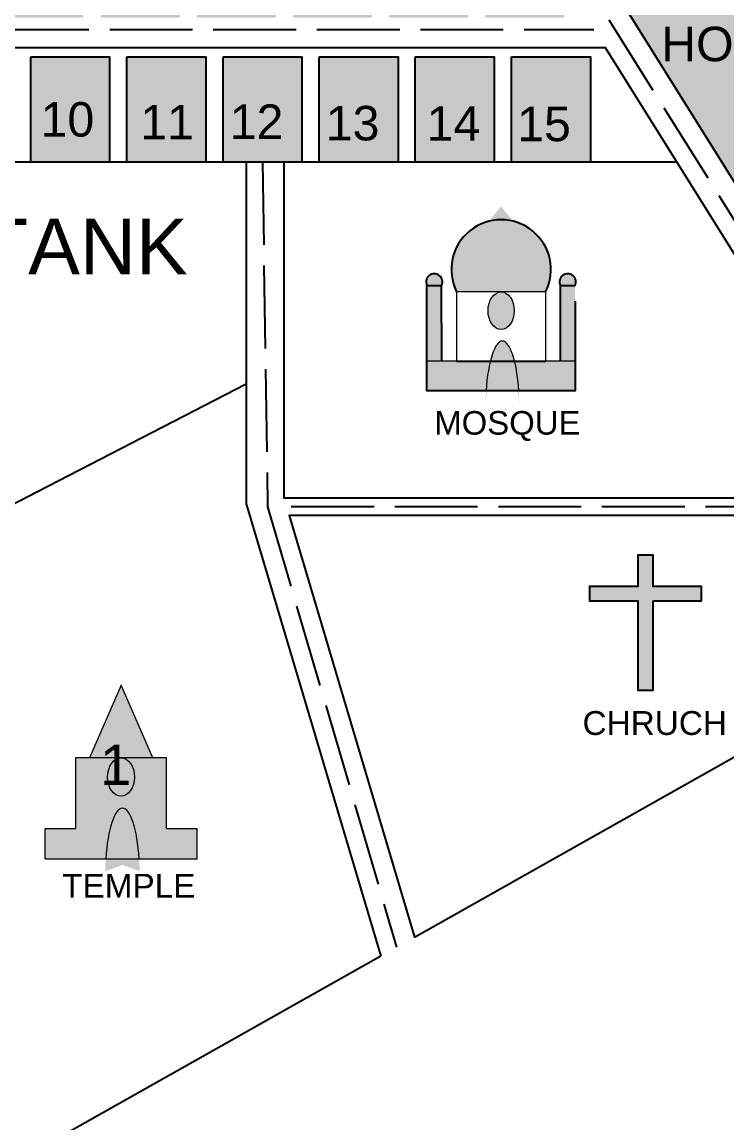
# Model space of a CAD drawing. Header units: metres. Extents: x 368 to 3789, y -155 to 1148.
# Drawn here: x 915.5 to 997.2, y 519.7 to 647.3 of the extents above; entities that cross this region are included whole.
import ezdxf

# ---------------------------------------------------------------- set-up
doc = ezdxf.new("R2010")
doc.units = ezdxf.units.M
doc.linetypes.add('ACAD_ISO02W100', pattern=[15, 12, -3])
doc.styles.get("Standard").update_dxf_attribs({"font": 'arial.ttf'})

msp = doc.modelspace()

# ---------------------------------------------------------------- hatches: boundary and pattern name
at = {"true_color": 0xb6b7b4}
h = msp.add_hatch(color=253, dxfattribs=at)
h.dxf.hatch_style = 1
h.paths.add_polyline_path([(797.34, 800.66), (737.25, 800.66), (747.05, 746.8), (797.34, 746.8)])
h.paths.add_polyline_path([(782.5, 769.2, -0.414214), (779.94, 766.64), (759.49, 766.64, -0.414214), (756.93, 769.2), (756.93, 789.66, -0.414214), (759.49, 792.21), (779.94, 792.21, -0.414214), (782.5, 789.66)], flags=16)
h.paths.add_polyline_path([(779.94, 770.48, -0.414214), (778.67, 769.2), (760.77, 769.2, -0.414214), (759.49, 770.48), (759.49, 788.38, -0.414214), (760.77, 789.66), (778.67, 789.66, -0.414214), (779.94, 788.38)], flags=0)
h.paths.add_polyline_path([(764, 773.02), (764, 773.53), (767.58, 773.53), (767.07, 780.69), (766.04, 780.69), (766.04, 785.29), (772.69, 785.29), (772.69, 784.27), (773.2, 783.76), (773.49, 784.05), (774.74, 782.74), (774.23, 776.09, -0.414214), (773.46, 775.32), (776.42, 773.02)], flags=0)
h.paths.add_polyline_path([(771.67, 779.16), (771.56, 779.16), (771.49, 778.17, 1.198575)], flags=0)
h.paths.add_polyline_path([(837.95, 746.8, -0.183556), (858.41, 800.66), (801.78, 800.66), (801.78, 746.8)])
h.paths.add_polyline_path([(807.69, 767.79), (807.69, 791.55), (831.45, 791.55), (831.45, 767.79)], flags=16)
h.paths.add_polyline_path([(815.3, 782.87), (815.36, 782.03), (816.14, 782.39, -0.269515)], flags=0)
h.paths.add_polyline_path([(820.63, 780.11), (820.83, 778.91), (819.51, 776.59), (819.29, 772.81), (819.37, 772.75), (820.34, 772.75), (820.39, 772.97), (820.59, 776.02), (821.93, 778.31), (822.83, 772.56), (823.11, 772.38), (823.66, 772.42), (823.97, 772.46), (823.08, 778.53), (822.99, 778.97), (822.98, 779.04), (823.64, 780.1), (823.24, 780.83), (822.66, 780.26), (822.58, 781.5), (823.97, 781.08), (824.54, 781.13), (822.53, 783.42), (820.06, 783.46), (820.01, 783.29), (820.66, 780.13)], flags=0)
h.paths.add_polyline_path([(818.9, 777.87), (819.29, 778), (819.65, 778.36), (819.7, 780.65), (817.96, 778.94), (817.7, 780.14), (817.53, 780.75), (818.11, 779.94), (818.56, 777.87)], flags=0)
h.paths.add_polyline_path([(817.07, 775.49), (815.2, 776), (815.05, 773.11), (814.97, 773.03), (814.01, 772.31), (814.28, 776.59), (813.94, 776.78), (814.85, 778.1), (813.92, 779.42), (815.16, 780.64), (815.59, 779.18), (814.32, 777.34), (814.05, 773.05), (814.18, 772.93), (814.5, 772.91), (814.81, 772.91), (814.97, 773.03), (815.05, 773.11), (815.21, 776.31), (815.56, 775.9), (816.23, 775.72), (818.19, 775.72), (818.76, 775.78), (818.78, 775.68), (818.15, 774.48), (818.35, 772.85), (817.43, 772.54)], flags=0)
h.paths.add_polyline_path([(824.08, 779), (823.28, 779.18), (823.7, 778.91)], flags=0)
h.paths.add_polyline_path([(1008.36, 612.26), (1028.85, 579.46), (1118.29, 629.9), (1108.92, 660.19), (1043.16, 660.19)])
h.paths.add_polyline_path([(1059.77, 645.98, -0.414214), (1062.15, 648.36), (1081.16, 648.36, -0.414214), (1083.53, 645.98), (1083.53, 626.97, -0.414214), (1081.16, 624.6), (1062.15, 624.6, -0.414214), (1059.77, 626.97)], flags=16)
h.paths.add_polyline_path([(1062.15, 644.79, -0.414214), (1063.34, 645.98), (1079.97, 645.98, -0.414214), (1081.16, 644.79), (1081.16, 628.16, -0.414214), (1079.97, 626.97), (1063.34, 626.97, -0.414214), (1062.15, 628.16)], flags=0)
h.paths.add_polyline_path([(1068.87, 643.68), (1068.87, 640.36), (1069.82, 640.36), (1069.82, 643.68)], flags=0)
h.paths.add_polyline_path([(1068.39, 643.68), (1068.39, 640.36), (1066.96, 637.98), (1070.29, 637.98), (1070.29, 643.68)], flags=0)
h.paths.add_polyline_path([(1044.65, 664.69), (1107.53, 664.69), (1083.5, 742.35), (1056.92, 742.35)])
h.paths.add_polyline_path([(1063.39, 686.89), (1063.39, 710.65), (1087.15, 710.65), (1087.15, 686.89)], flags=16)
h.paths.add_polyline_path([(1071, 701.97), (1071.06, 701.14), (1071.85, 701.49, -0.269515)], flags=0)
h.paths.add_polyline_path([(1076.33, 699.21), (1076.54, 698.01), (1075.22, 695.7), (1074.99, 691.91), (1075.07, 691.85), (1076.05, 691.85), (1076.09, 692.07), (1076.29, 695.13), (1077.64, 697.42), (1078.53, 691.67), (1078.82, 691.48), (1079.37, 691.52), (1079.67, 691.56), (1078.78, 697.63), (1078.7, 698.08), (1078.69, 698.14), (1079.35, 699.2), (1078.94, 699.93), (1078.37, 699.36), (1078.29, 700.61), (1079.68, 700.18), (1080.25, 700.23), (1078.23, 702.52), (1075.77, 702.56), (1075.71, 702.39), (1076.36, 699.24)], flags=0)
h.paths.add_polyline_path([(1074.6, 696.98), (1074.99, 697.1), (1075.36, 697.47), (1075.41, 699.75), (1073.66, 698.04), (1073.4, 699.24), (1073.24, 699.85), (1073.81, 699.04), (1074.27, 696.98)], flags=0)
h.paths.add_polyline_path([(1069.98, 695.7), (1069.64, 695.88), (1070.55, 697.2), (1069.62, 698.52), (1070.86, 699.74), (1071.3, 698.28), (1070.03, 696.44), (1069.76, 692.15), (1069.88, 692.03), (1070.21, 692.01), (1070.51, 692.01), (1070.67, 692.13), (1070.76, 692.22), (1070.92, 695.41), (1071.26, 695), (1071.94, 694.82), (1073.89, 694.82), (1074.47, 694.88), (1074.48, 694.78), (1073.86, 693.58), (1074.05, 691.95), (1073.13, 691.64), (1072.78, 694.59), (1070.9, 695.1), (1070.76, 692.22), (1070.67, 692.13), (1069.71, 691.41)], flags=0)
h.paths.add_polyline_path([(1079.79, 698.1), (1078.98, 698.28), (1079.41, 698.01)], flags=0)
h.paths.add_polyline_path([(1005.79, 616.38), (1038.83, 661.88), (984.38, 698.71, -0.080884), (965.75, 680.47)])
h.paths.add_polyline_path([(997.51, 670.04, -0.414214), (999.89, 672.42), (1018.89, 672.42, -0.414214), (1021.27, 670.04), (1021.27, 651.04, -0.414214), (1018.89, 648.66), (999.89, 648.66, -0.414214), (997.51, 651.04)], flags=16)
h.paths.add_polyline_path([(1037.55, 610.42), (1087.48, 610.42), (1087.48, 618.18), (1037.55, 618.18)], flags=24)
h.paths.add_polyline_path([(1063.07, 677.96), (1088.73, 677.96), (1088.73, 684.16), (1063.07, 684.16)], flags=24)
h.paths.add_polyline_path([(988.54, 641.64), (1018.25, 641.64), (1018.25, 647.85), (988.54, 647.85)], flags=25)
at = {"true_color": 0x98609e}
h = msp.add_hatch(color=215, dxfattribs=at)
h.dxf.hatch_style = 1
h.paths.add_polyline_path([(825.41, 643.25), (816.27, 643.25), (816.27, 631.06), (825.41, 631.06)])
h.paths.add_polyline_path([(836.55, 643.25), (827.41, 643.25), (827.41, 631.06), (836.55, 631.06)])
h.paths.add_polyline_path([(847.69, 643.25), (838.55, 643.25), (838.55, 631.06), (847.69, 631.06)])
h.paths.add_polyline_path([(858.83, 643.25), (849.69, 643.25), (849.69, 631.06), (858.83, 631.06)])
h.paths.add_polyline_path([(869.97, 643.25), (860.83, 643.25), (860.83, 631.06), (869.97, 631.06)])
h.paths.add_polyline_path([(881.11, 643.25), (871.97, 643.25), (871.97, 631.06), (881.11, 631.06)])
h.paths.add_polyline_path([(892.25, 643.25), (883.11, 643.25), (883.11, 631.06), (892.25, 631.06)])
h.paths.add_polyline_path([(903.39, 643.25), (894.25, 643.25), (894.25, 631.06), (903.39, 631.06)])
h.paths.add_polyline_path([(914.53, 643.25), (905.39, 643.25), (905.39, 631.06), (914.53, 631.06)])
h.paths.add_polyline_path([(925.67, 643.25), (916.53, 643.25), (916.53, 631.06), (925.67, 631.06)])
h.paths.add_polyline_path([(936.81, 643.25), (927.67, 643.25), (927.67, 631.06), (936.81, 631.06)])
h.paths.add_polyline_path([(947.95, 643.25), (938.81, 643.25), (938.81, 631.06), (947.95, 631.06)])
h.paths.add_polyline_path([(959.09, 643.25), (949.95, 643.25), (949.95, 631.06), (959.09, 631.06)])
h.paths.add_polyline_path([(970.23, 643.25), (961.09, 643.25), (961.09, 631.06), (970.23, 631.06)])
h.paths.add_polyline_path([(981.37, 643.25), (972.23, 643.25), (972.23, 631.06), (981.37, 631.06)])
h.paths.add_polyline_path([(973.31, 659.98), (969.19, 659.98), (969.19, 647.79), (978.33, 647.79), (978.33, 651.93)])
h.paths.add_polyline_path([(967.19, 659.98), (958.05, 659.98), (958.05, 647.79), (967.19, 647.79)])
h.paths.add_polyline_path([(956.05, 659.98), (946.91, 659.98), (946.91, 647.79), (956.05, 647.79)])
h.paths.add_polyline_path([(944.91, 659.98), (935.77, 659.98), (935.77, 647.79), (944.91, 647.79)])
h.paths.add_polyline_path([(933.77, 659.98), (924.63, 659.98), (924.63, 647.79), (933.77, 647.79)])
h.paths.add_polyline_path([(922.63, 659.98), (913.49, 659.98), (913.49, 647.79), (922.63, 647.79)])
h.paths.add_polyline_path([(911.49, 659.98), (902.35, 659.98), (902.35, 647.79), (911.49, 647.79)])
h.paths.add_polyline_path([(900.35, 659.98), (891.21, 659.98), (891.21, 647.79), (900.35, 647.79)])
h.paths.add_polyline_path([(889.21, 659.98), (880.07, 659.98), (880.07, 647.79), (889.21, 647.79)])
h.paths.add_polyline_path([(878.07, 659.98), (868.93, 659.98), (868.93, 647.79), (878.07, 647.79)])
h.paths.add_polyline_path([(866.93, 659.98), (857.79, 659.98), (857.79, 647.79), (866.93, 647.79)])
h.paths.add_polyline_path([(855.79, 659.98), (846.65, 659.98), (846.65, 647.79), (855.79, 647.79)])
h.paths.add_polyline_path([(844.65, 659.98), (835.51, 659.98), (835.51, 647.79), (844.65, 647.79)])
h.paths.add_polyline_path([(862.35, 676.71), (853.21, 676.71), (853.21, 664.52), (862.35, 664.52)])
h.paths.add_polyline_path([(873.49, 676.71), (864.35, 676.71), (864.35, 664.52), (873.49, 664.52)])
h.paths.add_polyline_path([(884.63, 673.36, -0.022206), (878.25, 676.71), (875.49, 676.71), (875.49, 664.52), (884.63, 664.52)])
h.paths.add_polyline_path([(818.07, 633.55), (824.73, 633.55), (824.73, 639.57), (818.07, 639.57)], flags=24)
h.paths.add_polyline_path([(829.59, 633.78), (836.26, 633.78), (836.26, 639.8), (829.59, 639.8)], flags=24)
h.paths.add_polyline_path([(840.63, 633.87), (847.34, 633.87), (847.34, 640), (840.63, 640)], flags=24)
h.paths.add_polyline_path([(851.39, 633.58), (858.05, 633.58), (858.05, 639.58), (851.39, 639.58)], flags=24)
h.paths.add_polyline_path([(862.91, 633.56), (869.58, 633.56), (869.58, 639.58), (862.91, 639.58)], flags=24)
h.paths.add_polyline_path([(873.9, 633.2), (879.05, 633.2), (879.05, 639.33), (873.9, 639.33)], flags=24)
h.paths.add_polyline_path([(885.37, 633.24), (890.45, 633.24), (890.45, 639.16), (885.37, 639.16)], flags=24)
h.paths.add_polyline_path([(896.62, 632.96), (901.77, 632.96), (901.77, 639.09), (896.62, 639.09)], flags=24)
h.paths.add_polyline_path([(906.67, 632.78), (911.82, 632.78), (911.82, 638.9), (906.67, 638.9)], flags=24)
h.paths.add_polyline_path([(916.66, 632.92), (924.92, 632.92), (924.92, 639.05), (916.66, 639.05)], flags=24)
h.paths.add_polyline_path([(928.22, 632.68), (936.44, 632.68), (936.44, 638.71), (928.22, 638.71)], flags=24)
h.paths.add_polyline_path([(938.58, 632.74), (946.81, 632.74), (946.81, 638.76), (938.58, 638.76)], flags=9)
h.paths.add_polyline_path([(949.69, 632.48), (957.95, 632.48), (957.95, 638.61), (949.69, 638.61)], flags=9)
h.paths.add_polyline_path([(961.4, 632.54), (969.62, 632.54), (969.62, 638.56), (961.4, 638.56)], flags=24)
h.paths.add_polyline_path([(971.87, 632.39), (980.13, 632.39), (980.13, 638.52), (971.87, 638.52)], flags=9)
h.paths.add_polyline_path([(969.31, 650), (977.57, 650), (977.57, 656.13), (969.31, 656.13)], flags=24)
h.paths.add_polyline_path([(958.73, 649.81), (966.96, 649.81), (966.96, 655.83), (958.73, 655.83)], flags=24)
h.paths.add_polyline_path([(947.41, 649.47), (955.66, 649.47), (955.66, 655.6), (947.41, 655.6)], flags=24)
h.paths.add_polyline_path([(936.07, 649.25), (944.33, 649.25), (944.33, 655.37), (936.07, 655.37)], flags=24)
h.paths.add_polyline_path([(926.72, 649.17), (934.97, 649.17), (934.97, 655.3), (926.72, 655.3)], flags=9)
h.paths.add_polyline_path([(914.55, 650.24), (922.78, 650.24), (922.78, 656.26), (914.55, 656.26)], flags=9)
h.paths.add_polyline_path([(903.24, 650.3), (911.46, 650.3), (911.46, 656.33), (903.24, 656.33)], flags=24)
h.paths.add_polyline_path([(891.9, 649.89), (900.16, 649.89), (900.16, 656.02), (891.9, 656.02)], flags=24)
h.paths.add_polyline_path([(880.92, 650.01), (889.14, 650.01), (889.14, 656.03), (880.92, 656.03)], flags=24)
h.paths.add_polyline_path([(869.81, 649.95), (878.07, 649.95), (878.07, 656.08), (869.81, 656.08)], flags=24)
h.paths.add_polyline_path([(858.49, 649.83), (866.74, 649.83), (866.74, 655.96), (858.49, 655.96)], flags=24)
h.paths.add_polyline_path([(847.37, 649.88), (855.59, 649.88), (855.59, 655.9), (847.37, 655.9)], flags=24)
h.paths.add_polyline_path([(836.41, 649.69), (844.67, 649.69), (844.67, 655.82), (836.41, 655.82)], flags=9)
h.paths.add_polyline_path([(855.24, 667.28), (863.5, 667.28), (863.5, 673.41), (855.24, 673.41)], flags=9)
h.paths.add_polyline_path([(866.19, 667.4), (874.45, 667.4), (874.45, 673.53), (866.19, 673.53)], flags=9)
h.paths.add_polyline_path([(876.9, 667.52), (885.16, 667.52), (885.16, 673.65), (876.9, 673.65)], flags=9)
h = msp.add_hatch(color=3)
h.dxf.hatch_style = 1
h.paths.add_polyline_path([(965.87, 616.02), (976.19, 616.02, 1.620758)])
h.paths.add_polyline_path([(977.9, 616.75), (979.6, 616.75, 1.600044)])
h.paths.add_polyline_path([(962.43, 616.75), (964.13, 616.75, 1.600044)])
h.paths.add_polyline_path([(971.01, 625.91), (971.01, 624.4), (972.25, 624.4)])
h.paths.add_polyline_path([(971.01, 625.91), (969.76, 624.4), (971.01, 624.4)])
h = msp.add_hatch(color=7)
h.dxf.hatch_style = 1
edge = h.paths.add_edge_path()
edge.add_ellipse((971.18, 602.65), major_axis=(0, -7.66), ratio=0.255444, start_angle=104.4019, end_angle=255.5981)
edge.add_line((969.28, 604.55), (973.07, 604.55))
edge = h.paths.add_edge_path()
edge.add_ellipse((971.03, 613.83), major_axis=(0, 2.18), ratio=0.697407, start_angle=0, end_angle=360)
h.paths.add_polyline_path([(977.9, 607.99), (979.62, 607.99), (979.6, 616.75), (977.9, 616.75)])
h.paths.add_polyline_path([(964.13, 616.75), (962.43, 616.75), (962.43, 607.99), (964.15, 607.99)])
at = {"lineweight": 18, "true_color": 0xffffff}
h = msp.add_hatch(color=7, dxfattribs=at)
h.dxf.hatch_style = 1
h.paths.add_polyline_path([(969.59, 614.56), (969.69, 614.88), (969.68, 614.86), (969.62, 614.67)])
h.paths.add_polyline_path([(972.22, 615.2), (972.35, 614.9), (972.29, 615.05)])
h.paths.add_polyline_path([(972.04, 615.46), (972.21, 615.21), (972.21, 615.22), (972.11, 615.38)])
h.paths.add_polyline_path([(972.36, 614.88), (972.46, 614.56), (972.44, 614.67), (972.37, 614.86)])
h.paths.add_polyline_path([(971.82, 615.69), (972.01, 615.5), (971.99, 615.52), (971.87, 615.65)])
h.paths.add_polyline_path([(972.47, 614.51), (972.53, 614.18), (972.52, 614.26), (972.49, 614.47)])
h.paths.add_polyline_path([(971.57, 615.87), (971.79, 615.72), (971.75, 615.76), (971.61, 615.85)])
h.paths.add_polyline_path([(972.54, 614.12), (972.55, 613.79), (972.55, 613.83), (972.54, 614.05)])
h.paths.add_polyline_path([(971.31, 615.98), (971.54, 615.89), (971.47, 615.92), (971.32, 615.97)])
h.paths.add_polyline_path([(972.55, 613.73), (972.52, 613.39), (972.52, 613.41), (972.54, 613.62)])
h.paths.add_polyline_path([(971.18, 616.01), (971.03, 616.02), (971.28, 615.98)])
h.paths.add_polyline_path([(970.78, 615.98), (971.03, 616.02), (970.88, 616.01)])
h.paths.add_polyline_path([(972.51, 613.36), (972.44, 613.02), (972.49, 613.2)])
h.paths.add_polyline_path([(970.52, 615.89), (970.75, 615.98), (970.73, 615.97), (970.59, 615.92)])
h.paths.add_polyline_path([(970.27, 615.72), (970.48, 615.87), (970.44, 615.85), (970.31, 615.76)])
h.paths.add_polyline_path([(969.61, 613.02), (969.54, 613.36), (969.57, 613.2)])
h.paths.add_polyline_path([(970.04, 615.5), (970.23, 615.69), (970.18, 615.65), (970.06, 615.52)])
h.paths.add_polyline_path([(969.54, 613.39), (969.51, 613.73), (969.51, 613.62), (969.53, 613.41)])
h.paths.add_polyline_path([(969.85, 615.21), (970.02, 615.46), (969.95, 615.38), (969.85, 615.22)])
h.paths.add_polyline_path([(969.51, 613.79), (969.52, 614.12), (969.51, 614.05), (969.5, 613.83)])
h.paths.add_polyline_path([(969.7, 614.9), (969.84, 615.2), (969.76, 615.05)])
h.paths.add_polyline_path([(969.53, 614.18), (969.58, 614.51), (969.57, 614.47), (969.53, 614.26)])
h.paths.add_polyline_path([(971.51, 611.76), (971.3, 611.68), (971.32, 611.69), (971.47, 611.74)])
h.paths.add_polyline_path([(970.76, 611.68), (970.54, 611.76), (970.59, 611.74), (970.73, 611.69)])
h.paths.add_polyline_path([(972.44, 613), (972.33, 612.71), (972.37, 612.8), (972.44, 613)])
h.paths.add_polyline_path([(972.31, 612.66), (972.18, 612.4), (972.21, 612.45), (972.29, 612.62)])
h.paths.add_polyline_path([(970.5, 611.78), (970.3, 611.92), (970.31, 611.91), (970.44, 611.81)])
h.paths.add_polyline_path([(971.97, 612.12), (971.79, 611.94), (971.87, 612.02)])
h.paths.add_polyline_path([(969.72, 612.71), (969.62, 613), (969.62, 613), (969.68, 612.8)])
h.paths.add_polyline_path([(971.26, 611.68), (971.03, 611.65), (971.18, 611.66)])
h.paths.add_polyline_path([(970.27, 611.94), (970.09, 612.12), (970.18, 612.02)])
h.paths.add_polyline_path([(972.15, 612.36), (971.99, 612.13), (971.99, 612.14), (972.11, 612.29)])
h.paths.add_polyline_path([(970.07, 612.13), (969.9, 612.36), (969.95, 612.29), (970.06, 612.14)])
h.paths.add_polyline_path([(971.76, 611.92), (971.55, 611.78), (971.61, 611.81), (971.75, 611.91)])
h.paths.add_polyline_path([(969.88, 612.4), (969.74, 612.66), (969.76, 612.62), (969.85, 612.45)])
at = {"lineweight": 18}
h = msp.add_hatch(color=3, dxfattribs=at)
h.dxf.hatch_style = 1
h.paths.add_polyline_path([(969.79, 608.04), (970.05, 608.9), (970.04, 608.89), (969.98, 608.7), (969.92, 608.5), (969.86, 608.29), (969.8, 608.08)])
h.paths.add_polyline_path([(970.67, 610.05), (971, 610.28), (970.94, 610.25), (970.86, 610.21), (970.78, 610.15), (970.7, 610.08)])
h.paths.add_polyline_path([(972.79, 606.98), (972.96, 605.84), (972.93, 606.03), (972.9, 606.31), (972.86, 606.59), (972.81, 606.86)])
h.paths.add_polyline_path([(972.96, 605.81), (973.07, 604.55), (973.05, 604.86), (973.03, 605.16), (973, 605.46), (972.97, 605.75)])
h.paths.add_polyline_path([(971.01, 610.28), (971.35, 610.28), (971.34, 610.28), (971.26, 610.3), (971.18, 610.31), (971.1, 610.3), (971.02, 610.28)])
h.paths.add_polyline_path([(970.35, 609.59), (970.66, 610.04), (970.62, 609.99), (970.54, 609.9), (970.47, 609.79), (970.39, 609.67)])
h.paths.add_polyline_path([(972.57, 608.02), (972.79, 607.01), (972.77, 607.12), (972.72, 607.37), (972.67, 607.61), (972.62, 607.85)])
h.paths.add_polyline_path([(969.28, 604.55), (969.4, 605.81), (969.39, 605.75), (969.36, 605.46), (969.33, 605.16), (969.3, 604.86)])
h.paths.add_polyline_path([(971.35, 610.28), (971.68, 610.05), (971.66, 610.08), (971.58, 610.15), (971.5, 610.21), (971.42, 610.25)])
h.paths.add_polyline_path([(970.05, 608.91), (970.34, 609.57), (970.32, 609.53), (970.25, 609.39), (970.18, 609.23), (970.11, 609.07)])
h.paths.add_polyline_path([(972.31, 608.9), (972.57, 608.04), (972.56, 608.08), (972.5, 608.29), (972.44, 608.5), (972.38, 608.7), (972.31, 608.89)])
h.paths.add_polyline_path([(969.4, 605.84), (969.56, 606.98), (969.54, 606.86), (969.5, 606.59), (969.46, 606.31), (969.42, 606.03)])
h.paths.add_polyline_path([(971.69, 610.04), (972.01, 609.59), (971.96, 609.67), (971.89, 609.79), (971.81, 609.9), (971.74, 609.99)])
h.paths.add_polyline_path([(969.57, 607.01), (969.78, 608.02), (969.74, 607.85), (969.69, 607.61), (969.64, 607.37), (969.59, 607.12)])
h.paths.add_polyline_path([(972.01, 609.57), (972.31, 608.91), (972.25, 609.07), (972.18, 609.23), (972.11, 609.39), (972.04, 609.53)])
h = msp.add_hatch(color=3)
h.dxf.hatch_style = 1
edge = h.paths.add_edge_path()
edge.add_ellipse((971.18, 602.65), major_axis=(0, -7.66), ratio=0.255444, start_angle=225.7613, end_angle=255.5981, ccw=False)
edge.add_line((969.78, 607.99), (965.87, 607.99))
edge.add_line((965.87, 607.99), (962.43, 607.99))
edge.add_line((962.43, 607.99), (962.43, 604.55))
edge.add_line((962.43, 604.55), (969.28, 604.55))
edge = h.paths.add_edge_path()
edge.add_line((979.62, 607.49), (979.62, 607.99))
edge.add_line((979.62, 607.99), (976.19, 607.99))
edge.add_line((976.19, 607.99), (972.58, 607.99))
edge.add_ellipse((971.18, 602.65), major_axis=(0, -7.66), ratio=0.255444, start_angle=104.4019, end_angle=134.2387, ccw=False)
edge.add_line((973.07, 604.55), (979.62, 604.55))
edge.add_line((979.62, 604.55), (979.62, 607.49))
h = msp.add_hatch(color=256)
h.dxf.hatch_style = 1
h.paths.add_polyline_path([(988.61, 580.17), (988.61, 569.78), (986.9, 569.78), (986.9, 580.17), (981.32, 580.17), (981.32, 581.89), (986.9, 581.89), (986.9, 585.54), (988.61, 585.54), (988.61, 581.89), (994.21, 581.89), (994.21, 580.17)])
h = msp.add_hatch(color=20, dxfattribs=at)
h.dxf.hatch_style = 1
h.paths.add_polyline_path([(927, 570.42), (923.33, 561.99), (930.68, 561.99)])
h = msp.add_hatch(color=256, dxfattribs=at)
h.dxf.hatch_style = 1
edge = h.paths.add_edge_path()
edge.add_ellipse((927, 559.76), major_axis=(0, 2.23), ratio=0.697407, start_angle=0, end_angle=360)
edge.add_line((927, 561.99), (921.73, 561.99))
edge.add_line((921.73, 561.99), (921.73, 553.79))
edge.add_line((921.73, 553.79), (918.21, 553.79))
edge.add_line((918.21, 553.79), (918.21, 550.27))
edge.add_line((918.21, 550.27), (925.22, 550.27))
edge.add_ellipse((927.16, 548.32), major_axis=(0, -7.83), ratio=0.255444, start_angle=104.4019, end_angle=255.5981, ccw=False)
edge.add_line((929.1, 550.27), (935.8, 550.27))
edge.add_line((935.8, 550.27), (935.8, 553.79))
edge.add_line((935.8, 553.79), (932.28, 553.79))
edge.add_line((932.28, 553.79), (932.28, 561.99))
edge.add_line((932.28, 561.99), (927, 561.99))
at = {"lineweight": 18, "true_color": 0xffffff}
h = msp.add_hatch(color=7, dxfattribs=at)
h.dxf.hatch_style = 1
edge = h.paths.add_edge_path()
edge.add_ellipse((927, 559.76), major_axis=(0, 2.23), ratio=0.697407, start_angle=0, end_angle=360)
at = {"lineweight": 18}
h = msp.add_hatch(color=3, dxfattribs=at)
h.dxf.hatch_style = 1
edge = h.paths.add_edge_path()
edge.add_ellipse((927.16, 548.32), major_axis=(0, -7.83), ratio=0.255444, start_angle=104.4019, end_angle=255.5981)
edge.add_line((925.22, 550.27), (929.1, 550.27))

# ---------------------------------------------------------------- linework, layer by layer
at = {"linetype": 'ACAD_ISO02W100', "ltscale": 0.8}
for p, q in [((1026.81, 578.31), (929.29, 734.29)), ((1016.31, 591.1), (946.19, 591.1))]:
    msp.add_line(p, q, dxfattribs=at)
at = {"color": 0, "linetype": 'ACAD_ISO02W100', "ltscale": 0.8}
msp.add_line((817.68, 646.42), (981.77, 646.42), dxfattribs=at)
for p, q in [((977.9, 607.99), (977.9, 616.75)), ((965.87, 607.99), (976.19, 607.99)), ((838.07, 551.9), (941.49, 605.36))]:
    msp.add_line(p, q)
at = {"lineweight": 18}
for p, q in [((976.19, 616.02), (971.03, 616.02)), ((932.28, 561.99), (921.73, 561.99)), ((932.28, 561.99), (927, 561.99)), ((932.28, 553.79), (932.28, 561.99)), ((932.28, 553.79), (935.8, 553.79)), ((935.8, 550.27), (935.8, 553.79)), ((918.21, 550.27), (935.8, 550.27))]:
    msp.add_line(p, q, dxfattribs=at)
at = {"lineweight": 20}
for p, q in [((921.73, 561.99), (921.73, 553.79)), ((918.21, 550.27), (918.21, 553.79)), ((918.21, 553.79), (921.73, 553.79))]:
    msp.add_line(p, q, dxfattribs=at)
for points in [[(984.38, 698.71), (1038.83, 661.88), (1005.79, 616.38), (965.75, 680.47, 0.080884)], [(979.6, 616.75, 1.600044), (977.9, 616.75)]]:
    msp.add_lwpolyline(points, format="xyb", close=True)
for points in [[(991.37, 631.06), (801.16, 631.06), (815.44, 644.33), (983.08, 644.33), (1015.72, 592.09), (945.89, 592.09), (945.89, 631.06)], [(941.49, 631.06), (941.49, 591.45), (957.08, 539)], [(979.6, 614.95), (979.62, 607.49), (979.62, 604.55), (962.43, 604.55), (962.43, 607.99), (962.43, 616.75)], [(1024.97, 577.28), (1016.97, 590.09), (946.49, 590.09), (961.01, 541.21)]]:
    msp.add_lwpolyline(points)
for points in [[(916.53, 643.25), (925.67, 643.25), (925.67, 631.06), (916.53, 631.06)], [(927.67, 643.25), (936.81, 643.25), (936.81, 631.06), (927.67, 631.06)], [(938.81, 643.25), (947.95, 643.25), (947.95, 631.06), (938.81, 631.06)], [(949.95, 643.25), (959.09, 643.25), (959.09, 631.06), (949.95, 631.06)], [(961.09, 643.25), (970.23, 643.25), (970.23, 631.06), (961.09, 631.06)], [(972.23, 643.25), (981.37, 643.25), (981.37, 631.06), (972.23, 631.06)], [(988.61, 580.17), (988.61, 569.78), (986.9, 569.78), (986.9, 580.17), (981.32, 580.17), (981.32, 581.89), (986.9, 581.89), (986.9, 585.54), (988.61, 585.54), (988.61, 581.89), (994.21, 581.89), (994.21, 580.17)]]:
    msp.add_lwpolyline(points, close=True)
at = {"elevation": 845.66}
msp.add_lwpolyline([(957.08, 539), (897.06, 505.15), (811.27, 573.15), (783.55, 605.52), (799.51, 620.38, 0.129696), (801.16, 631.06), (801.16, 631.06)], format="xyb", dxfattribs=at)
at = {"linetype": 'ACAD_ISO02W100', "ltscale": 0.8}
msp.add_lwpolyline([(943.38, 631.06), (943.97, 591.1), (958.92, 540.03)], dxfattribs=at)
msp.add_lwpolyline([(964.15, 607.99), (964.13, 616.75, 1.600044), (962.43, 616.75), (964.13, 616.75)], format="xyb")
at = {"lineweight": 20}
msp.add_lwpolyline([(979.62, 607.99), (976.19, 607.99), (976.19, 616.02), (965.87, 616.02), (965.87, 607.99), (962.43, 607.99)], dxfattribs=at)
at = {"elevation": 845.66}
msp.add_lwpolyline([(961.01, 541.21), (1024.97, 577.28)], dxfattribs=at)
at = {"lineweight": 18}
msp.add_lwpolyline([(930.68, 561.99), (927, 570.42), (923.33, 561.99)], dxfattribs=at)
msp.add_arc((971.03, 618.6), 5.77, 333.3488, 206.6512)
for centre, major_axis in [((971.03, 613.83), (0, 2.18)), ((927, 559.76), (0, 2.23))]:
    msp.add_ellipse(centre, major_axis=major_axis, ratio=0.697407, dxfattribs=at)
for centre, major_axis in [((971.18, 602.65), (0, -7.66)), ((927.16, 548.32), (0, -7.83))]:
    msp.add_ellipse(centre, major_axis=major_axis, ratio=0.255444, start_param=1.822157, end_param=4.461028, dxfattribs=at)

# ---------------------------------------------------------------- texts
for s, height, p in [('HOSPITAL', 4, (989.58, 642.75)), ('10', 4, (917.68, 634.01)), ('11', 4, (929.22, 633.69)), ('12', 4, (939.59, 633.74)), ('13', 4, (950.72, 633.57)), ('14', 4, (962.4, 633.54)), ('15', 4, (972.89, 633.48)), ('OVERHEAD TANK', 6.4351, (857.8, 618.05, 1360.47)), ('MOSQUE', 2.729, (963.28, 599.46)), ('CHRUCH', 2.765, (980.46, 564.64)), ('TEMPLE', 2.765, (920.17, 545.77))]:
    msp.add_text(s, height=height).set_placement(p)
at = {"lineweight": 18, "insert": (924.56, 563.52), "char_height": 4.69, "attachment_point": 1}
msp.add_mtext_dynamic_manual_height_columns('1', width=8.2827, gutter_width=23.44, heights=[0], dxfattribs=at)

doc.saveas('drawing.dxf')
